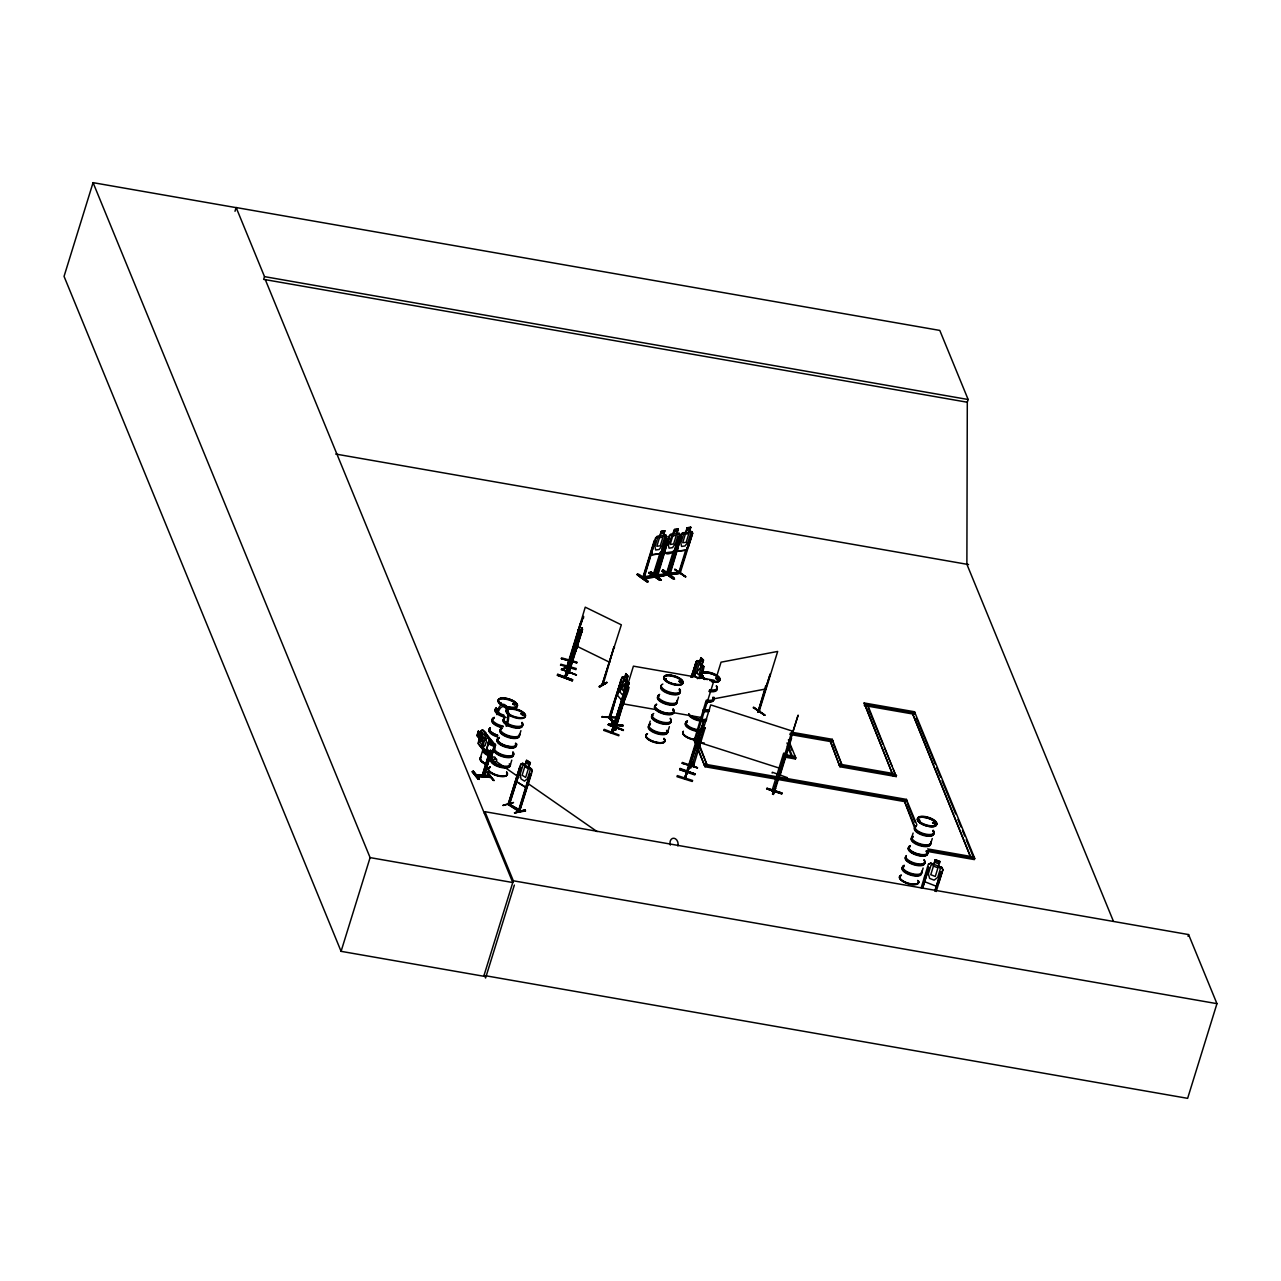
<?xml version="1.0" encoding="UTF-8"?>
<svg xmlns="http://www.w3.org/2000/svg" width="1281" height="1281" viewBox="0 0 1281 1281"><rect width="100%" height="100%" fill="white"/><g stroke="black" fill="none" stroke-linecap="round" stroke-linejoin="round"><path stroke-width="1.5" d="M234.999 211.285L236.152 207.538L939.79 330.418L968.148 399.512L967.299 402.234L966.883 564.264L1113.301 920.975M694.158 739.761L694.142 739.906A9.992 3.939 17.2 0 1 683.125 731.803M703.285 710.25L703.301 710.202A10.008 3.939 17.2 0 0 709.434 710.026A10.008 3.939 17.2 0 1 703.301 710.154L703.237 710.507A9.944 3.923 17.2 0 0 709.258 710.411M525.818 787.479L528.396 783.636L525.818 787.479L516.835 781.858L516.964 776.446L516.948 781.842L525.77 787.271M686.36 773.308L687.208 773.564L701.011 729.033L700.435 731.355M687.16 771.45L689.338 765.622L690.139 765.958M688.201 770.249L689.546 765.285M689.915 764.245L689.979 766.358L689.13 766.086M690.475 764.565L689.835 764.309M581.654 632.462C586.522 615.969 569.597 670.011 577.875 644.727M651.453 554.865L651.725 550.446L651.565 554.945L660.275 553.76L662.966 549.005L666.68 536.531L665.88 535.074L663.302 535.586M665.047 552.96L665.303 548.652M677.745 546.859C675.792 561.414 679.571 531.663 683.125 532.72L685.767 532.464L687.08 527.756L690.907 527.34L687.208 527.836M614.48 724.389L608.843 717.632M609.324 716.335L609.548 718.481L608.827 717.776L610.028 716.463M609.756 716.287L610.028 718.513L620.997 680.259L608.907 717.712M490.735 758.608L495.507 745.03C492.849 742.388 494.866 748.728 495.539 745.174L485.003 732.556L484.618 733.821L495.187 746.263M491.68 757.567L491.087 756.639M490.655 758.592L491.744 757.423L481.144 745.046L480.743 746.311L490.751 758.752L495.026 744.181M606.81 682.421L599.588 687.176L599.46 686.216L606.778 682.325L599.476 686.216M622.55 725.574L608.507 724.646M622.71 725.046L608.587 724.197L622.71 724.95L622.806 726.103M692.108 677.361L692.605 673.726L692.252 677.361M490.783 776.43L475.699 775.197L490.079 775.469L489.838 776.254M490.671 751.611L490.431 750.33L490.623 752.732L489.23 752.235L491.488 753.196L490.815 751.339M560.55 665.351L560.838 664.215L576.226 668.506L575.938 669.627L560.598 664.999M561.334 658.642L561.574 657.858L576.962 662.133L576.722 662.918L561.334 658.642L576.77 662.741M564.601 677.569L576.674 639.715L564.681 677.745L568.508 672.445L580.389 634.207L576.53 644.455L577.715 642.822M568.94 672.205L565.033 676.336L566.058 676.064M567.979 666.953L568.62 660.74L569.388 661.476M568.972 660.436L569.116 665.816L568.46 665.063M569.068 665.736L569.517 660.58M569.485 671.356L568.972 671.036M580.357 623.287L566.618 667.481L567.547 667.593L566.522 667.401M583.175 618.563L583.463 616.385M583.351 618.611L583.576 616.657M618.163 689.754L617.298 695.183L622.31 701.059M617.538 695.103L618.243 689.802M491.744 757.679L490.607 756.607M495.01 744.453L494.482 745.702M488.029 752.443L488.878 752.299M699.49 733.821L700.147 731.787M702.26 726.615L702.42 725.654M627.93 682.533C618.579 669.691 625.672 683.734 625.833 673.614L628.026 676.112L626.489 680.787L627.033 683.574L612.11 732.46M612.174 732.636L612.606 731.163M614.928 728.2L627.13 689.434L625.785 691.019M615.04 728.2L616.497 726.583L615.408 726.887M622.822 726.055L608.427 724.71L622.566 725.719M608.427 724.71L623.383 730.25L608.347 724.95L608.651 724.005M561.574 669.451L576.338 675.055M619.364 709.098L620.388 704.95C616.161 719.762 631.053 687.449 628.459 687.561L615.681 728.441L628.971 683.013L627.53 687.625M574.112 649.899L573.039 654.031L573.904 649.931M702.468 725.59L702.917 724.582L696.992 743.108M627.242 687.737C625.496 688.201 631.677 684.967 625.272 690.667M695.391 746.183L694.622 748.905L696.816 742.436M698.161 738.961L697.376 741.683L699.586 735.23M679.619 769.705L694.766 774.957M697.44 767.96L682.149 763.252L682.389 762.451L697.537 767.735L682.149 763.252M693.87 750.842L692.477 754.861L693.838 750.922M696.48 743.572L695.423 747.704L697.088 742.884M568.043 672.829L568.876 673.133L581.718 632.334M235.736 207.57L93.065 182.655L64.05 276.376L341.082 951.335L483.754 976.25L513.313 880.784L484.955 811.69L1188.592 934.57L1216.95 1003.663L1187.631 1098.345L483.994 975.465M236.152 207.538L264.51 276.632L263.662 279.37L967.299 402.234M341.082 951.335L370.097 857.613L93.065 182.655M483.529 750.154L486.043 751.387L489.39 740.546C487.821 737.856 485.179 728.313 481.304 730.554L478.229 743.653L483.481 750.314L478.293 743.524L479.11 738.16L476.996 735.662L478.421 731.051L477.14 735.678L479.222 738.096L479.158 741.219L482.825 745.862L485.115 745.558L486.444 741.251L485.579 736.959L481.928 732.316L480.551 733.789L478.421 731.051M481.464 730.57L480.391 733.773L478.437 731.291M472.193 771.77L478.309 779.328L472.209 771.738L473.217 771.05L479.334 778.64L478.309 779.36M485.499 732.588L484.618 733.821M480.215 758.336L482.793 750.042M485.851 751.178L489.134 740.562L487.709 736.623L482.473 729.994M487.084 749.417L486.412 751.563L488.317 753.468L488.974 751.323L487.084 749.417L488.974 751.323M486.812 751.595L487.469 749.433M488.589 751.29L488.317 753.468M490.511 752.331L482.793 776.494L482.104 775.822L489.358 752.395M482.345 775.774L489.534 752.251M490.207 753.1L482.793 776.494L490.031 752.684M490.431 750.33L491.103 751.178L484.122 776.542L483.449 775.87M483.674 775.934L491.504 751.194L490.815 750.362M490.767 756.815L494.162 745.878M494.034 780.497L487.453 772.171M493.233 780.465L487.372 772.091M484.41 813.451L484.955 811.69M511.792 760.145L510.446 764.453A9.96 3.923 17.2 0 1 499.734 765.221A9.96 3.923 17.2 0 1 491.408 758.528L490.735 758.128M519.574 734.958L520.919 730.666M503.017 805.541L513.521 802.514L503.001 805.285M508.957 805.125L521.095 767.623L519.702 767.047L508.109 804.628L520.807 764.068L522.744 763.252L525.082 764.837M517.22 776.478L521.015 764.181L522.76 763.444M521.095 767.623L509.246 805.269L509.053 803.155M525.162 765.077L526.507 760.225L530.382 762.611L528.797 767.287L530.206 770.025L527.532 778.64L524.505 781.122L520.983 778.88L520.246 773.996L522.904 765.381L525.274 765.045L526.699 760.434L530.11 762.707L528.669 767.319M525.434 810.985L514.514 812.859L525.018 809.832L525.434 810.985L525.018 809.832M572.639 679.811L557.699 674.366L572.639 679.795L572.191 680.884L557.523 674.943M557.731 674.318L557.491 675.087L572.431 680.419M561.35 669.755L561.606 668.954L576.482 674.943L561.59 669.371M529.918 773.548L531.311 774.14L529.918 773.548L518.325 811.145C517.236 808.439 521.831 809.848 519.83 811.706L508.685 804.5M530.27 773.468L518.837 811.033L519.125 809.544M562.599 669.082L570.317 665.175L562.631 669.018M570.285 665.239L562.919 669.13M528.957 767.223L531.535 768.856L532.223 771.274L519.478 811.786L519.606 810.265L509.55 804.292L519.093 809.592M519.285 811.69L530.958 774.22M567.531 667.625L579.06 630.108L578.195 629.948L579.06 630.108M579.188 629.515L582.359 619.7M576.738 638.883L578.532 632.686M577.763 637.554L565.193 677.937L577.731 637.554L581.766 631.325M579.508 634.255L582.375 627.85L568.796 673.101M578.355 641.941L575.393 648.154L580.95 629.547M577.443 642.95L568.172 672.941M581.606 631.261L580.485 632.702L582.215 627.786M514.354 885.075L485.579 978.011L484.57 975.578M602.294 683.782L602.054 684.871L613.919 647.161L602.999 684.983L602.951 683.734M636.849 574.593L647.337 582.054L648.202 581.222C635.008 569.981 632.862 572.847 647.417 581.99M644.455 576.962C638.29 577.299 651.389 578.836 654.207 576.898L666.536 536.611M644.039 578.259L655.28 540.486L654.255 540.614L642.646 578.115L643.975 578.291M655.648 540.742L654.623 540.886L642.902 578.388L643.863 576.546M651.837 550.526L655.552 538.068L657.249 536.259L665.896 535.33M651.212 553.6L643.494 577.939L644.215 576.578M652.381 549.853L655.28 540.486M615.761 717.68L602.006 716.976L616.305 717.296M602.31 716.399L602.07 717.184L615.761 717.648M665.015 530.878L661.268 531.439L659.955 536.131L657.633 537.924L654.959 546.539L655.68 549.965L659.139 549.501L662.133 545.562L664.791 536.947L663.414 535.666L664.903 530.798L661.204 531.311L659.891 536.002L655.552 538.068M659.555 579.733L648.778 572.959L649.067 572.191L661.3 580.181L651.036 571.902L661.268 579.989L650.188 572.767L651.052 571.902M648.778 572.959L659.875 580.373M603.735 730.394L618.755 735.774L618.995 734.99L604.216 729.337L603.975 730.106M654.255 575.217L652.573 576.754L660.243 552.367M652.942 577.01L654.495 575.585M610.028 718.513L621.99 677.361L609.388 717.744L613.727 722.948M653.23 577.01L665.319 539.109L653.71 576.594L652.605 576.658M657.505 576.45L668.618 538.66L667.593 538.789L655.872 576.306C662.341 577.667 668.762 573.904 667.049 573.856M625.977 673.614L620.404 687.369L620.292 692.3L622.198 694.638L624.375 692.188M657.377 576.434L657.922 575.025L656.416 574.817L655.888 576.21L657.121 576.13M679.987 534.866L679.106 533.424L670.587 534.433L668.89 536.243L656.24 576.562L657.201 574.721M663.974 553.648L656.785 576.082M665.127 549.901L668.618 538.66M616.305 729.081C613.247 733.725 609.388 709.754 615.248 729.69L616.305 729.081L612.926 722.516M613.263 721.876L612.19 722.516M626.329 680.787L627.882 676.096L625.849 673.838M622.758 695.295L623.671 695.023L611.101 732.844L615.424 727.736L626.457 692.124M611.485 732.316L623.158 694.83M626.265 689.386L624.167 692.669L611.613 733.036L615.985 727.96M670.587 534.577L673.214 534.177L674.527 529.485L678.354 529.053L676.752 533.841L678.129 535.122L675.471 543.736L672.477 547.676L669.018 548.14L668.298 544.713L674.527 529.485M662.117 571.134C698.721 596.113 639.331 552.751 674.062 577.683L672.589 578.628L662.117 571.134L663.542 570.205M610.332 717.536L615.408 723.701L614.8 726.151M626.633 687.016L621.99 703.317L625.176 697.2M615.024 725.014L616.705 725.302L614.608 726.391L620.372 707.688M615.665 725.27L616.033 723.829M617.922 717.696L619.668 712.076M678.065 529.149L676.64 533.761L679.218 533.248L680.131 534.785L676.288 547.179L673.598 551.935C657.745 560.037 666.696 540.182 670.7 534.513M665.944 574.833L667.241 573.344M666.088 574.849L673.566 550.542M666.52 573.488L667.481 573.408L667.161 574.753L678.658 537.283L666.568 575.185M656.529 576.562L667.417 575.025L680.131 534.785M669.915 574.785L681.172 536.931L680.147 537.075L668.426 574.577C683.494 573.472 678.113 573.087 679.795 571.614M670.107 573.039L668.394 574.545L669.675 574.416M683.125 532.72L681.556 534.609L668.794 574.849L669.755 572.991L670.043 574.737M680.579 538.805L669.339 574.368M623.11 730.602L623.383 729.818L608.587 724.165M687.273 527.98L685.847 532.592L683.526 534.385L680.851 543L681.572 546.427L685.031 545.962L688.025 542.007L690.683 533.408L689.306 532.111L690.795 527.26M685.783 576.802L674.671 569.405C683.75 574.144 693.95 583.415 674.799 569.276L685.335 576.802M673.23 578.516L662.821 570.942M690.619 527.42L689.194 532.031L691.756 531.535L692.429 533.072M678.642 573.135L685.543 550.702M691.212 535.57L679.122 573.472M690.619 537.444L679.426 573.023L678.45 573.167M677.345 551.326L686.152 550.222L688.842 545.45L692.685 533.072L680.083 573.296M648.875 725.446L650.236 721.139M669.387 726.647L668.042 730.939A9.96 3.923 17.2 0 1 655.36 731.243A9.96 3.923 17.2 0 1 650.508 723.861M677.169 701.46L678.514 697.152M690.955 677.361L695.471 664.247L696.191 664.935L692.717 676.192M691.42 677.361L696.304 661.348L697.857 660.612L696.368 661.492M692.701 673.79L696.512 661.492M692.252 676.192L695.727 664.935L695.023 664.247M699.426 662.469L700.947 657.617L703.525 660.131L701.956 664.743L702.789 667.609L700.115 676.224L697.681 678.658L695.279 676.304L695.135 671.356L697.793 662.757L699.57 662.469L700.995 657.858M696.416 672.621L699.09 664.006L701.524 666.36L698.834 674.959L696.464 672.621M701.828 664.807L703.381 660.131L700.851 657.858M699.746 678.562C698.85 674.559 704.614 670.844 702.068 671.052M700.787 676.688L702.532 671.052M701.043 677.377L702.789 671.756M702.933 672.445L703.717 666.456L697.697 660.788M703.077 672.445L703.621 666.568M679.747 769.481L695.135 773.964L680.115 768.376L679.747 769.481L695.039 774.236M704.294 743.06L694.606 741.379L695.983 739.153L694.638 738.961C693.79 742.836 693.389 736.655 695.887 738.913M705.543 702.532L707.016 703.013L705.543 702.532L694.222 740.338M685.143 776.702L684.47 778.72L696.304 740.642M686.504 773.42L698.834 735.566M716.992 675.295L721.059 662.181L777.679 651.437L759.025 711.804L758.048 711.948L765.75 685.543M684.711 778.063L685.783 777.039L685.015 776.798M697.537 741.891L697.905 740.722L707.384 765.862L699.81 747.415M693.005 761.827L690.875 767.992L690.139 767.639M693.405 765.301L692.06 765.221L710.731 704.902L792.026 730.987L773.532 791.306L771.867 790.809L773.596 791.098M693.934 764.309C691.932 761.619 691.628 767.271 692.765 763.588L694.11 764.084L693.613 765.67L705.142 727.912L703.685 727.688L705.142 727.912M692.348 781.25L692.589 780.465L677.345 775.597L676.976 776.686L692.252 781.49M704.438 765.349L704.806 764.181L906.436 799.392L916.86 824.772M904.69 801.618L705.014 766.743L694.206 738.625M753.308 707.865L753.564 707.08L764.549 715.246L753.917 707.72M758.144 710.202L759.553 710.315L759.121 711.676L757.952 711.9L770.233 673.95L758.624 711.451L757.728 711.563M758.288 711.948L759.153 710.058M774.028 789.736L772.651 789.272L771.963 790.873L783.668 753.132L784.965 753.772M773.34 794.412L775.453 788.391L773.324 794.444L772.811 793.483M773.916 791.306L798.127 715.118L774.685 791.258L773.804 791.258L775.005 789.833M779.905 775.854L791.594 738.064M781.762 793.964L766.598 788.824L781.842 793.692M787.431 777.679L772.347 772.251L772.107 773.035M783.78 756.943L795.421 758.976L795.789 757.808L788.391 739.81M791.546 732.204L832.266 739.313L832.474 741.891L832.842 740.722L790.185 733.276M839.375 765.349L839.728 764.181L893.081 773.5L892.729 774.669M839.952 766.759L829.896 740.21L839.952 766.759L896.236 776.59L867.653 704.87L867.285 706.055M842.306 765.862L832.266 739.313M925.907 851.144L974.377 859.599L974.745 858.43L914.538 711.772L864.131 702.965L892.553 774.268M893.289 776.078L864.131 702.965M914.538 711.772L914.746 714.334L915.114 713.165L864.707 704.358L864.339 705.543L912.809 713.997M906.436 799.392L906.66 801.954L907.012 800.785L705.383 765.574M911.752 837.358L913.113 833.05M921.792 872.345L923.137 868.038M930.919 842.85L932.264 838.559M921.167 887.829L928.405 864.163L930.663 863.138L933.753 864.403L935.226 859.727L940.062 861.601L938.381 866.372L940.366 868.79L937.708 877.389L934.137 880.143L929.622 878.398L928.357 873.77L931.015 865.171L933.913 864.563M922.496 888.357L929.029 867.557L927.54 867.221L928.869 867.733M922.64 888.165L929.029 867.557M933.865 864.611L935.338 859.951M934.842 891.032L940.638 872.297L942.127 872.633L940.638 872.297M935.002 890.855L940.798 872.121M942.784 869.735L938.925 882.081L936.091 885.972M936.171 891.544L942.96 869.735L941.935 867.493L938.589 866.276M1188.047 936.315L1188.592 934.57M779.793 774.332L780.465 774.22M698.049 737.568L698.753 734.926M700.819 730.362L703.125 723.157M780.978 768.504L786.518 752.604M694.318 750.09L692.477 754.861M690.027 767.719L692.204 761.747L693.053 762.051M772.139 789.801L773.836 789.961M772.475 794.172L774.893 787.463L775.501 788.504M698.209 736.367L701.075 728.184L687.128 773.548M700.979 729.161L703.861 721.219L689.899 766.342M698.417 736.607L699.122 734.798M701.187 729.385L701.892 727.592M695.759 745.206L696.448 743.396M698.529 738L699.218 736.191M684.63 778.127L686.728 772.811L685.159 778.864L700.355 730.362M686.776 772.491L684.919 777.295M688.121 771.194L686.824 772.059L690.059 765.878M687.305 772.667L685.015 777.087M690.075 765.462L687.625 770.041M494.466 744.101L495.555 744.885M494.818 745.126L485.003 732.556M581.75 620.677L582.182 619.652L581.798 621.765M625.08 691.868L626.265 689.482M664.887 679.378L666.168 679.266L665.143 679.154M665.976 678.866L665.175 678.994M665.88 678.642L664.903 678.674L666.152 679.522M679.971 682.116L679.042 681.14M681.14 682.181L680.099 681.396M701.764 675.711L703.093 676.256L702.18 676.256M702.612 675.728L703.125 676.096M716.784 677.809C713.309 678.658 720.723 680.755 718.081 678.177M717.088 678.081L716.543 678.818M716.319 678.482L718.241 678.738L717.68 677.969M919.614 820.256L918.285 820.464L919.422 819.936M918.797 819.936L919.374 820.801M919.005 819.872L919.182 820.785M932.536 822.786L933.561 822.29M934.089 822.85L933.032 822.754L934.986 823.731L934.682 822.546M935.434 823.779L934.409 822.722M651.581 554.705L660.115 553.536L662.966 549.005M686.152 550.222L688.842 545.45M650.268 572.655L661.268 579.989M489.822 776.062L475.363 774.781L487.789 775.629M508.381 803.123L509.486 803.811M507.949 804.484L519.349 811.706M580.934 629.644L582.375 627.85M581.078 630.172L581.83 629.131M580.597 631.709L581.366 630.668M578.628 635.488L579.685 634.223M572.959 653.774L575.874 649.739M572.879 653.967L576.034 649.803M568.428 672.013L565.93 676.368M939.133 882.113L936.171 886.18L924.818 881.776L924.578 876.54M499.574 702.612L501.079 703.333L499.91 703.317M499.926 702.404L500.759 703.301M500.663 703.141L499.99 703.013M500.775 702.709L499.99 703.157M513.329 703.91L514.482 704.646M508.445 713.165L509.133 713.549M514.914 703.829L515.619 704.774L513.681 704.614M521.703 713.725L522.312 713.501M521.591 713.565L521.943 714.686M523.449 714.878C522.264 715.727 523.288 712.444 523.673 714.494M617.666 693.838L626.953 681.108M473.185 771.05L479.334 778.64M478.998 779.28L472.817 771.722L479.094 779.424M693.261 676.528L702.532 665.127M628.971 683.013L627.69 684.775M627.69 684.871L629.131 683.077M628.555 684.342L627.226 686.888L628.074 685.879M624.455 698.049L623.126 699.634L633.406 666.152L714.061 680.227L695.311 740.258L693.806 739.954M619.444 708.905L622.726 705.014M608.347 724.95L623.367 730.314M615.296 727.272L612.414 731.483M612.014 730.907L615.809 727.48M930.663 863.138L941.935 867.493M935.226 859.727L940.062 861.601M924.818 881.776L924.802 876.524M666.216 573.952L656.272 574.881L657.425 574.769M678.77 572.223L668.826 573.167L669.755 572.991M679.01 571.822L680.499 571.934L679.538 572.111M568.748 671.084L569.1 671.756M481.352 730.698L482.649 729.818M621.893 677.505L623.223 676.608M622.038 677.505L623.207 676.8M568.396 672.477L565.353 677.857M679.346 681.252L680.243 680.916M702.036 675.423L703.141 676.256M715.823 678.161L716.832 678.049M935.034 823.091L934.105 823.123M935.034 823.219L934.345 823.171M934.201 823.651L935.514 823.635M935.386 823.587L932.696 822.658M650.684 572.607L661.3 580.181M568.027 667.065L566.939 666.024L567.691 666.392M613.919 647.161L614.544 647.465M705.014 766.743L693.982 740.002L695.119 740.146M695.983 739.153L694.318 738.865L700.211 739.826M513.377 703.829L514.354 703.829M515.426 704.086L513.889 703.509M523.288 713.997L521.415 713.725L522.568 714.35M523.641 714.782L520.983 713.965M759.569 710.379L758.72 710.571M928.549 864.291L930.695 863.314M644.391 576.914L643.078 576.738L652.878 575.777M654.431 575.537L654.207 576.898L643.19 578.388M680.131 681.172L679.635 681.14M681.028 681.796L680.755 681.012M680.884 682.277L681.252 681.396M718.145 678.674L716.8 678.482M717.84 679.186L718.673 678.962L717.632 678.241M918.845 820.224L919.838 820.481M532.223 771.274L531.311 769L522.648 763.476M525.082 809.944L514.706 812.859M514.514 812.859L524.97 810.617M567.307 665.928L567.051 667.737L581.766 620.548M713.357 698.93L766.07 688.922M491.119 753.1L483.882 776.526L491.376 753.116L490.015 752.988M513.825 703.253L512.864 704.07M521.111 713.693L522.2 713.757M674.607 529.613L678.354 529.053M683.253 532.944L691.772 531.775M668.97 538.917L667.593 538.789M681.524 537.203L680.147 537.075M664.919 552.88L673.454 551.711M677.473 551.166L686.008 549.997M654.143 575.233L653.006 575.377M653.967 575.201L653.118 575.361M653.246 576.034L644.087 576.978M666.584 574.208L657.425 575.153M679.138 572.495L669.979 573.44M679.971 573.344L669.082 574.849M694.046 764.293L692.38 763.796M692.156 764.965L693.533 765.414M773.948 789.945L773.42 791.322M716.367 677.889L717.2 677.825M718.193 679.25L717.168 679.122M933.273 822.594L934.233 822.37M699.378 662.229L697.713 660.612M703.717 666.456L701.956 664.743M515.138 704.71L514.033 703.493M521.383 713.645L523.481 714.302M523.192 714.926L522.184 714.782M621.573 680.932L620.516 680.227M615.264 723.445L609.852 717.504M626.457 680.707L628.042 682.421L628.186 684.871L628.042 682.421M480.743 746.311L491.199 758.944M491.68 757.375L490.495 756.783L490.655 758.048M487.132 772.875L494.018 780.529M687.913 769.481L688.473 769.801M614.752 726.423L616.113 726.647M694.046 740.274L695.407 740.498M264.51 276.632L968.148 399.512M335.702 454.05L968.548 564.553M623.783 703.974L655.248 709.482M672.957 712.572L702.468 717.728M789.817 734.445L830.536 741.555M783.572 754.381L795.213 756.414L795.421 758.976M694.959 740.194L700.787 741.219M784.148 755.774L795.789 757.808M840.304 765.59L896.604 775.405M927.636 848.903L974.168 857.037L973.8 858.206L966.226 839.76M928.213 850.312L974.745 858.43M513.313 880.784L1216.95 1003.663M370.097 857.613L512.768 882.529L265.311 279.658M679.987 681.108L681.108 681.492M680.627 681.828L679.635 681.428M514.241 703.237L515.667 704.294M772.251 790.601L773.292 790.969M699.138 742.404L780.417 768.472M679.875 769.128L695.119 774.044M717.296 678.37L718.145 679.01M680.419 681.092L681.62 681.876M933.593 822.962L934.538 823.026M557.283 675.359L572.239 680.755M625.128 690.475L624.167 692.669M753.484 707.736L764.677 715.102M934.473 822.45L935.322 823.123M933.721 823.523L932.712 822.818M567.211 667.737L585.241 607.162L621.333 624.824L602.102 684.839M573.648 644.647L609.724 662.309M513.889 704.47L512.912 703.749M487.292 772.763L493.393 780.273M519.702 767.047L520.743 767.703M568.636 666.504L569.437 661.028M753.885 707.656L765.141 715.118M496.163 761.378L518.949 777.231M527.099 782.899L597.122 831.609M666.68 536.531L665.784 535.25M676.288 547.179L673.598 551.935M673.838 578.468L662.245 570.926L672.781 578.516M649.387 572.783L659.859 580.277M637.346 574.432L647.962 582.006M774.925 787.479L772.651 794.092M514.962 704.134L515.346 703.781M495.315 746.166L494.642 745.414A10.12 3.987 17.2 0 1 488.189 742.083M490.111 740.082L495.123 746.295M490.335 751.915L491.488 753.196M678.962 681.412L681.684 681.892M691.756 531.535L692.541 533.152M941.807 867.621L942.736 869.799M612.975 722.452L616.065 729.866M916.267 718.033L935.194 764.133M936.715 767.831L940.494 777.055M941.999 780.737L955.642 813.931M957.9 819.472L960.926 826.853M962.447 830.536L964.721 836.077M868.022 707.865L882.881 744.037M884.354 747.64L891.784 765.734M893.273 769.353L896.236 776.59M907.412 803.811L914.986 822.258M915.435 827.942L904.082 800.273L915.066 829.111M833.226 743.733L841.553 764.02M789.544 744.661L791.818 750.202M786.966 742.98L792.266 755.902M787.367 746.006L791.898 757.071M628.459 686.536L628.555 687.753L628.395 686.712M930.246 843.49A9.992 3.939 17.2 0 1 921.407 846.068A9.992 3.939 17.2 0 1 911.223 839.087M911.72 838.174A9.992 3.939 17.2 0 1 912.841 837.502M930.711 844.035A10.12 3.987 17.2 0 1 917.837 844.339A10.12 3.987 17.2 0 1 912.905 836.845M926.755 850.952A9.992 3.939 17.2 0 1 917.452 854.443A9.992 3.939 17.2 0 1 910.15 846.197M927.684 851.561A9.928 3.907 17.2 0 1 916.411 853.418A9.928 3.907 17.2 0 1 910.391 845.604M927.684 851.801A10.008 3.939 17.2 0 1 916.331 853.674A10.008 3.939 17.2 0 1 910.247 845.796M932.952 831.337A10.12 3.987 17.2 0 1 923.521 834.86A10.12 3.987 17.2 0 1 916.107 826.501M930.775 841.761A9.992 3.939 17.2 0 1 920.687 844.019A9.992 3.939 17.2 0 1 912.248 836.429M933.449 833.146A9.992 3.939 17.2 0 1 923.345 835.404A9.992 3.939 17.2 0 1 914.922 827.83M930.727 842.386A10.12 3.987 17.2 0 1 919.23 844.275A10.12 3.987 17.2 0 1 913.081 836.317M933.112 830.793A10.12 3.987 17.2 0 1 923.697 834.331A10.12 3.987 17.2 0 1 916.283 825.973M933.176 830.2A9.992 3.939 17.2 0 1 923.889 833.675A9.992 3.939 17.2 0 1 916.572 825.428M921.119 872.969A9.992 3.939 17.2 0 1 909.782 874.843A9.992 3.939 17.2 0 1 903.713 866.981M921.583 873.514A10.12 3.987 17.2 0 1 908.709 873.834A10.12 3.987 17.2 0 1 903.794 866.324M917.628 880.415A9.992 3.939 17.2 0 1 908.341 883.89A9.992 3.939 17.2 0 1 901.023 875.66M918.557 881.04A9.928 3.907 17.2 0 1 907.284 882.897A9.928 3.907 17.2 0 1 901.264 875.083M926.419 851.881A9.928 3.907 17.2 0 1 918.429 855.66A9.928 3.907 17.2 0 1 908.805 847.814M918.557 881.28A10.008 3.939 17.2 0 1 907.204 883.153A10.008 3.939 17.2 0 1 901.119 875.275M926.643 851.353A10.008 3.939 17.2 0 1 917.34 854.843A10.008 3.939 17.2 0 1 910.006 846.597M910.006 846.581A10.008 3.939 17.2 0 0 917.34 854.843A10.008 3.939 17.2 0 0 926.643 851.369M924.642 862.049A10.12 3.987 17.2 0 1 914.394 864.339A10.12 3.987 17.2 0 1 905.859 856.653M921.647 871.24A9.992 3.939 17.2 0 1 910.311 873.098A9.992 3.939 17.2 0 1 904.242 865.251M924.322 862.625A9.992 3.939 17.2 0 1 914.218 864.883A9.992 3.939 17.2 0 1 905.795 857.309M921.76 872.985A10.12 3.987 17.2 0 1 908.87 873.29A10.12 3.987 17.2 0 1 903.954 865.796M923.985 860.288A10.12 3.987 17.2 0 1 915.835 864.147A10.12 3.987 17.2 0 1 906.019 856.124M924.049 859.679A9.992 3.939 17.2 0 1 916.011 863.474A9.992 3.939 17.2 0 1 906.324 855.58M670.331 845.076A5.332 4.003 78.1 0 1 673.934 838.238A5.332 4.003 78.1 0 1 677.841 845.956M493.954 760.29A2.002 1.585 -38.8 0 1 491.696 759.025A2.002 1.585 -38.8 0 1 494.082 756.943A2.002 1.585 -38.8 0 1 495.106 759.281M519.013 735.63A9.96 3.923 17.2 0 1 509.566 737.824A9.96 3.923 17.2 0 1 499.99 730.778M519.349 735.054A10.12 3.987 17.2 0 1 509.758 737.296A10.12 3.987 17.2 0 1 500.038 730.122M500.679 729.241A10.12 3.987 17.2 0 1 501.928 728.633M516.483 743.717A9.944 3.923 17.2 0 1 504.586 745.142A9.944 3.923 17.2 0 1 499.382 737.408M516.483 743.957A10.008 3.939 17.2 0 1 507.004 746.166A10.008 3.939 17.2 0 1 497.38 739.089M498.021 738.208A10.008 3.939 17.2 0 1 499.27 737.6M521.879 723.493A10.12 3.987 17.2 0 1 512.96 726.951A10.12 3.987 17.2 0 1 503.881 718.897M519.558 733.901A9.96 3.923 17.2 0 1 508.861 735.742A9.96 3.923 17.2 0 1 501.175 728.168M522.216 725.286A9.96 3.923 17.2 0 1 511.519 727.128A9.96 3.923 17.2 0 1 503.833 719.57M519.526 734.525A10.12 3.987 17.2 0 1 507.404 735.983A10.12 3.987 17.2 0 1 502.104 728.104M522.04 722.964A10.12 3.987 17.2 0 1 513.121 726.423A10.12 3.987 17.2 0 1 504.041 718.369M522.088 722.356A9.96 3.923 17.2 0 1 512.064 725.398A9.96 3.923 17.2 0 1 505.611 717.232M509.23 763.908A9.96 3.923 17.2 0 1 500.439 767.319A9.96 3.923 17.2 0 1 491.504 759.393M510.222 764.533A10.12 3.987 17.2 0 1 499.366 766.422A10.12 3.987 17.2 0 1 491.552 758.736M506.523 772.571A9.944 3.923 17.2 0 1 496.516 775.613A9.944 3.923 17.2 0 1 490.079 767.463M506.716 771.963A9.944 3.923 17.2 0 1 496.708 775.005A9.944 3.923 17.2 0 1 490.271 766.855M515.362 744.021A9.944 3.923 17.2 0 1 506.603 747.415A9.944 3.923 17.2 0 1 497.685 739.521M506.684 772.235A10.008 3.939 17.2 0 1 496.612 775.293A10.008 3.939 17.2 0 1 490.143 767.095M512.752 752.972A10.12 3.987 17.2 0 1 506.347 756.943A10.12 3.987 17.2 0 1 494.13 750.346M513.089 754.765A9.96 3.923 17.2 0 1 503.641 756.975A9.96 3.923 17.2 0 1 494.066 749.913M510.398 764.004A10.12 3.987 17.2 0 1 500.791 766.246A10.12 3.987 17.2 0 1 491.071 759.073M512.928 752.443A10.12 3.987 17.2 0 1 506.523 756.398A10.12 3.987 17.2 0 1 494.29 749.817M494.274 748.728A10.12 3.987 17.2 0 1 494.914 747.848M512.96 751.835A9.96 3.923 17.2 0 1 505.435 755.518A9.96 3.923 17.2 0 1 494.61 748.184M502.088 704.534A9.944 3.923 17.2 0 1 503.401 698.033A9.944 3.923 17.2 0 1 517.428 705.046A9.944 3.923 17.2 0 1 504.266 705.623M501.816 705.431A9.944 3.923 17.2 0 1 503.129 698.914A9.944 3.923 17.2 0 1 517.156 705.927A9.944 3.923 17.2 0 1 503.993 706.52M501.944 704.902A10.008 3.939 17.2 0 1 503.273 698.353A10.008 3.939 17.2 0 1 517.38 705.415A10.008 3.939 17.2 0 1 504.138 705.991M502.056 704.566A9.992 3.939 17.2 0 1 503.369 698.033A9.992 3.939 17.2 0 1 517.46 705.078A9.992 3.939 17.2 0 1 504.25 705.655M503.129 726.839A10.12 3.987 17.2 0 1 493.393 722.308A10.12 3.987 17.2 0 1 494.034 717.888M503.305 726.183A9.992 3.939 17.2 0 1 493.697 721.715A9.992 3.939 17.2 0 1 494.338 717.344M505.963 717.568A9.992 3.939 17.2 0 1 496.355 713.101A9.992 3.939 17.2 0 1 496.996 708.729M503.625 716.383A10.12 3.987 17.2 0 1 495.811 708.681M500.423 726.727A10.12 3.987 17.2 0 1 493.874 718.417M503.801 715.839A10.12 3.987 17.2 0 1 495.987 708.153M500.263 727.256A9.96 3.923 17.2 0 1 492.577 719.698M503.993 715.182A9.96 3.923 17.2 0 1 496.307 707.624M488.846 755.294A10.12 3.987 17.2 0 1 483.481 748.52M491.472 755.678A10.12 3.987 17.2 0 1 483.017 748.857M491.664 755.005A9.96 3.923 17.2 0 1 484.026 750.57M483.369 749.385A9.96 3.923 17.2 0 1 483.353 748.312M494.498 745.862A10.12 3.987 17.2 0 1 488.029 742.628M488.718 755.854A9.96 3.923 17.2 0 1 483.449 749.177M497.284 736.879A9.944 3.923 17.2 0 1 489.614 729.337M497.444 736.367A10.008 3.939 17.2 0 1 489.726 728.761M494.866 744.661A9.96 3.923 17.2 0 1 488.493 741.475M486.043 764.517A9.944 3.923 17.2 0 1 480.775 757.856M494.338 746.407A9.96 3.923 17.2 0 1 487.949 743.204M486.123 764.165A10.008 3.939 17.2 0 1 480.839 757.471M676.48 702.084A9.96 3.923 17.2 0 1 665.159 703.958A9.96 3.923 17.2 0 1 659.107 696.111M676.816 701.508A10.12 3.987 17.2 0 1 665.319 703.413A10.12 3.987 17.2 0 1 659.171 695.439M655.296 705.527A9.944 3.923 17.2 0 0 664.951 713.405A9.944 3.923 17.2 0 0 672.957 709.61A9.944 3.923 17.2 0 1 663.718 713.005A9.944 3.923 17.2 0 1 656.432 704.79M673.133 708.953A9.928 3.907 17.2 0 1 666.392 712.973A9.928 3.907 17.2 0 1 655.039 705.783A10.008 3.939 17.2 0 0 664.839 713.773A10.008 3.939 17.2 0 0 672.893 709.962M655.52 704.87A9.928 3.907 17.2 0 1 656.641 704.214M673.133 709.194A10.008 3.939 17.2 0 1 663.814 712.684A10.008 3.939 17.2 0 1 656.496 704.422M679.202 689.931A10.12 3.987 17.2 0 1 671.052 693.79A10.12 3.987 17.2 0 1 661.236 685.783M677.009 700.355A9.96 3.923 17.2 0 1 665.688 702.212A9.96 3.923 17.2 0 1 659.635 694.382M679.683 691.74A9.96 3.923 17.2 0 1 669.595 693.998A9.96 3.923 17.2 0 1 661.188 686.44M676.976 700.979A10.12 3.987 17.2 0 1 665.48 702.869A10.12 3.987 17.2 0 1 659.331 694.91M679.362 689.402A10.12 3.987 17.2 0 1 671.212 693.261A10.12 3.987 17.2 0 1 661.396 685.239M679.41 688.794A9.96 3.923 17.2 0 1 670.139 692.268A9.96 3.923 17.2 0 1 662.837 684.038M666.552 730.362A9.96 3.923 17.2 0 1 658.53 734.157A9.96 3.923 17.2 0 1 648.859 726.263M667.689 731.003A10.12 3.987 17.2 0 1 656.192 732.892A10.12 3.987 17.2 0 1 650.043 724.934M663.846 739.025A9.944 3.923 17.2 0 1 654.591 742.484A9.944 3.923 17.2 0 1 647.305 734.269M664.022 738.432A9.928 3.907 17.2 0 1 654.783 741.891A9.944 3.923 17.2 0 1 647.497 733.693A9.928 3.907 17.2 0 0 654.783 741.891A9.944 3.923 17.2 0 0 664.022 738.448M673.454 711.692A9.928 3.907 17.2 0 1 663.43 713.933A9.928 3.907 17.2 0 1 655.055 706.407M664.006 738.673A10.008 3.939 17.2 0 1 654.687 742.163A10.008 3.939 17.2 0 1 647.369 733.901M670.892 720.659A10.12 3.987 17.2 0 1 660.644 722.948A10.12 3.987 17.2 0 1 652.109 715.262M670.555 721.219A9.96 3.923 17.2 0 1 659.235 723.092A9.96 3.923 17.2 0 1 653.182 715.246M667.849 730.458A10.12 3.987 17.2 0 1 656.352 732.364A10.12 3.987 17.2 0 1 650.204 724.389M673.005 709.626A10.008 3.939 17.2 0 1 663.686 713.117A10.008 3.939 17.2 0 1 656.368 704.854M670.235 718.881A10.12 3.987 17.2 0 1 662.085 722.74A10.12 3.987 17.2 0 1 652.269 714.734M670.283 718.273A9.96 3.923 17.2 0 1 661.012 721.747A9.96 3.923 17.2 0 1 653.71 713.517M712.636 697.793A9.96 3.923 17.2 0 1 705.863 701.844M712.957 697.2A10.12 3.987 17.2 0 1 706.071 701.299M707.336 679.667A9.944 3.923 17.2 0 1 703.557 672.013A9.944 3.923 17.2 0 1 719.378 677.457A9.944 3.923 17.2 0 1 709.786 680.499M709.434 709.754A9.928 3.907 17.2 0 1 703.349 709.898M711.996 681.956A9.928 3.907 17.2 0 0 718.753 677.921A9.928 3.907 17.2 0 0 703.893 672.813A9.928 3.907 17.2 0 0 704.838 679.49A9.944 3.923 17.2 0 1 703.285 672.877A9.944 3.923 17.2 0 1 717.92 677.073A9.944 3.923 17.2 0 1 714.382 682.213M704.95 678.962A10.008 3.939 17.2 0 1 704.006 672.237A10.008 3.939 17.2 0 1 718.977 677.393A10.008 3.939 17.2 0 1 712.172 681.46M716.976 688.089A10.12 3.987 17.2 0 1 709.274 690.971M713.965 697.264A9.96 3.923 17.2 0 1 706.391 700.099M716.639 688.666A9.96 3.923 17.2 0 1 709.066 691.5M713.933 697.889A10.12 3.987 17.2 0 1 706.231 700.771M716.319 686.312A10.12 3.987 17.2 0 1 709.434 690.427M716.367 685.703A9.96 3.923 17.2 0 1 709.594 689.754M702.853 731.163A9.96 3.923 17.2 0 1 689.53 728.841A9.96 3.923 17.2 0 1 686.936 722.516M703.157 730.634A10.12 3.987 17.2 0 1 689.642 728.281A10.12 3.987 17.2 0 1 687 721.844M700.323 739.233A9.928 3.907 17.2 0 1 688.137 737.456A9.928 3.907 17.2 0 1 683.365 731.275M708.969 711.275A9.928 3.907 17.2 0 1 702.869 711.435M700.307 739.489A10.008 3.939 17.2 0 1 698.641 739.858M694.174 739.633A10.008 3.939 17.2 0 1 683.221 731.467M709.194 710.811A10.008 3.939 17.2 0 1 703.045 710.955M706.359 720.29A10.12 3.987 17.2 0 1 696.352 719.458A10.12 3.987 17.2 0 1 688.714 714.222M703.397 729.449A9.992 3.939 17.2 0 1 690.059 727.112A9.992 3.939 17.2 0 1 687.465 720.771M706.071 720.835A9.992 3.939 17.2 0 1 696.191 720.018A9.992 3.939 17.2 0 1 688.666 714.846M703.333 730.106A10.12 3.987 17.2 0 1 689.802 727.736A10.12 3.987 17.2 0 1 687.16 721.315M706.536 719.762A10.12 3.987 17.2 0 1 696.512 718.929A10.12 3.987 17.2 0 1 688.874 713.693M706.584 719.089A9.96 3.923 17.2 0 1 691.404 715.583M481.08 734.221L482.104 739.089C478.534 737.536 478.037 743.076 482.264 740.546L483.674 746.535L483.001 740.114C486.716 741.923 487.356 735.886 482.873 738.657L481.608 732.94L481.08 734.221M599.332 686.824L606.65 682.933L599.332 686.824M476.724 776.382L490.879 777.423L476.708 776.334M577.939 632.926L576.594 638.274L577.939 632.926M478.678 732.476L478.47 736.079L478.678 732.476M481.208 734.621L479.879 738.913L483.545 743.556L484.875 739.265L481.208 734.621M524.794 766.582L522.136 775.197L525.642 777.439L528.316 768.824L524.794 766.582M527.083 761.603L526.619 763.14L528.877 764.581L529.357 763.044L527.083 761.603M659.491 537.668L656.817 546.282L660.275 545.802L662.95 537.203L659.491 537.668M661.765 532.207L661.284 533.745L663.51 533.44L663.99 531.903L661.765 532.207M624.103 680.003L621.429 688.618L623.351 690.939L626.009 682.325L624.103 680.003M626.105 675.039L625.624 676.576L626.857 678.065L627.338 676.528L626.105 675.039M672.813 535.842L670.155 544.457L673.614 543.977L676.288 535.378L672.813 535.842M675.103 530.382L674.623 531.919L676.848 531.615L677.329 530.078L675.103 530.382M685.367 534.129L682.709 542.744L686.168 542.263L688.826 533.649L685.367 534.129M687.657 528.669L687.176 530.206L689.402 529.902L689.883 528.364L687.657 528.669M701.187 659.042L700.707 660.58L702.26 662.085L702.725 660.548L701.187 659.042M912.168 712.652L970.87 857.694L912.168 712.652M933.433 866.1L930.775 874.715L935.29 876.46L937.948 867.845L933.433 866.1M935.915 861.024L935.434 862.561L938.332 863.698L938.813 862.161L935.915 861.024M695.903 745.062L694.398 750.362L695.903 745.062M698.241 736.239L697.665 738.561L698.241 736.239M580.117 634.96L580.117 634.96M508.365 725.126L506.283 726.327L505.883 722.052L506.748 723.108A11.225 5.204 -85.8 0 0 505.515 707.929A11.225 5.204 -85.8 0 0 498.181 712.46L499.03 713.517L496.868 714.622L496.404 710.25L497.252 711.307A13.451 6.245 -85.8 0 1 506.027 705.879A13.451 6.245 -85.8 0 1 507.516 724.069L508.365 725.126M627.626 688.906L626.249 688.682L627.626 688.906M782.05 793.019L766.775 788.215L782.034 793.099M494.834 762.115A2.002 1.585 -38.8 0 0 496.532 759.233A2.002 1.585 -38.8 0 0 493.329 759.809A2.002 1.585 -38.8 0 0 494.834 762.115M919.982 821.89A9.992 3.939 17.2 0 0 936.331 824.74A9.992 3.939 17.2 0 0 925.394 816.589A9.992 3.939 17.2 0 0 919.982 821.89M919.758 822.786A9.928 3.907 17.2 0 0 935.995 825.621A9.944 3.923 17.2 0 0 925.138 817.486A9.944 3.923 17.2 0 0 919.742 822.77A9.944 3.923 17.2 0 0 936.011 825.605A9.928 3.907 17.2 0 0 925.122 817.518A9.928 3.907 17.2 0 0 919.758 822.786M919.87 822.258A10.008 3.939 17.2 0 0 936.235 825.124A10.008 3.939 17.2 0 0 925.282 816.942A10.008 3.939 17.2 0 0 919.87 822.258M505.611 746.215A9.944 3.923 17.2 0 0 515.635 743.172A9.992 3.939 17.2 0 1 505.611 746.263A9.992 3.939 17.2 0 1 499.142 738.064A9.944 3.923 17.2 0 0 505.611 746.215M510.158 714.75A9.944 3.923 17.2 0 0 525.434 715.951A9.944 3.923 17.2 0 0 512.224 708.281A9.944 3.923 17.2 0 0 510.158 714.75M509.886 715.599A9.944 3.923 17.2 0 0 525.162 716.8A9.944 3.923 17.2 0 0 511.952 709.146A9.944 3.923 17.2 0 0 509.886 715.599M510.014 715.086A10.008 3.939 17.2 0 0 525.386 716.287A10.008 3.939 17.2 0 0 512.096 708.585A10.008 3.939 17.2 0 0 510.014 715.086M506.764 746.935A10.008 3.939 17.2 0 0 515.57 743.508A10.008 3.939 17.2 0 1 506.764 746.951A10.008 3.939 17.2 0 1 497.781 738.993A10.008 3.939 17.2 0 0 506.764 746.935M490.111 727.784A9.928 3.907 17.2 0 0 497.765 735.326A9.944 3.923 17.2 0 1 490.079 727.8M489.902 728.361A9.944 3.923 17.2 0 0 497.588 735.918A9.944 3.923 17.2 0 1 489.886 728.441M480.951 757.279A9.944 3.923 17.2 0 0 486.22 763.94A9.944 3.923 17.2 0 1 480.967 757.247M666.264 680.515A9.944 3.923 17.2 0 0 682.533 683.349A9.944 3.923 17.2 0 0 671.644 675.231A9.944 3.923 17.2 0 0 666.264 680.515M666.008 681.38A9.928 3.907 17.2 0 0 682.245 684.214A9.928 3.907 17.2 0 0 671.388 676.112A9.928 3.907 17.2 0 0 666.008 681.38M666.12 680.868A10.008 3.939 17.2 0 0 682.485 683.718A10.008 3.939 17.2 0 0 671.532 675.551A10.008 3.939 17.2 0 0 666.12 680.868A10.008 3.939 17.2 0 0 682.469 683.734A10.008 3.939 17.2 0 0 671.532 675.567A10.008 3.939 17.2 0 0 666.104 680.884"/></g></svg>
